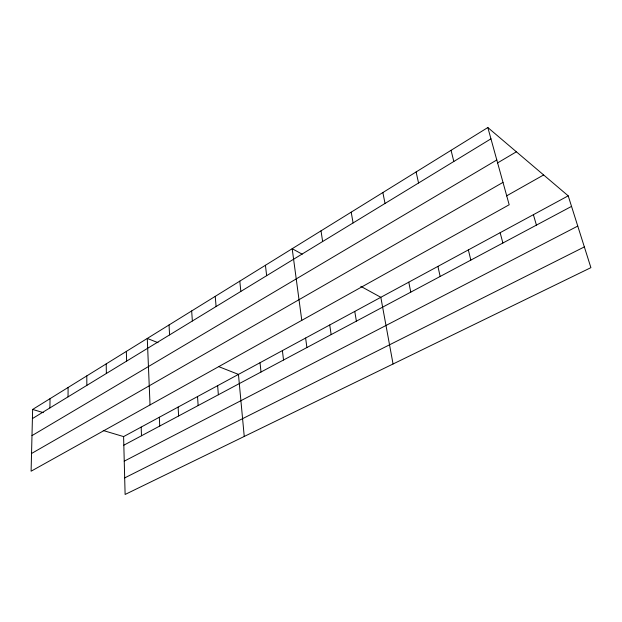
<?xml version="1.0" encoding="UTF-8"?>
<svg xmlns="http://www.w3.org/2000/svg" width="622" height="622" viewBox="0 0 622 622"><rect width="100%" height="100%" fill="white"/><g stroke="black" fill="none" stroke-linecap="round" stroke-linejoin="round"><path stroke-width="0.93" d="M68.047 396.852L68.093 387.483M49.908 407.915L50.048 398.655M32.639 409.439L31.1 471.204L509.185 204.762L487.835 127.541L32.639 409.439L43.307 412.627M32.406 418.598L490.952 138.83M31.986 435.618L496.799 159.963M497.499 162.956L516.384 151.799M31.543 453.5L502.996 182.37M506.487 195.93L543.636 174.961M123.599 436.597L568.205 195.837L590.9 267.647L125.115 494.459L123.599 436.597L103.236 430.517M123.825 445.197L571.54 206.387M124.245 461.159L577.76 226.081M124.68 477.906L584.346 246.911M158.05 342.699L147.274 338.446L150.034 404.922M219.068 366.762L238.451 374.405L244.244 436.45M302.199 254.196L292.185 248.707L301.787 320.346M360.807 286.338L380.82 297.308L393.057 363.987M487.835 127.541L568.205 195.837M533.396 214.691L536.421 225.117M500.142 232.698L502.887 243M451.059 150.314L453.827 161.487M468.35 249.912L470.831 260.105M437.919 266.387L440.158 276.463M416.11 171.96L418.559 183M408.771 282.17L410.784 292.13M382.872 192.548L385.026 203.464M351.205 212.156L353.086 222.94M354.765 311.42L356.39 321.146M321.014 230.855L322.647 241.515M329.722 324.979L331.161 334.597M305.612 338.034L306.895 347.542M282.396 350.606L283.531 360.006M265.431 265.275L266.644 275.686M260.027 362.719L261.015 372.018M239.804 281.144L240.831 291.438M215.243 296.36L216.091 306.529M217.63 385.679L218.369 394.768M191.669 310.953L192.361 321.006M197.532 396.564L198.146 405.552M178.11 407.083L178.623 415.97M169.029 324.972L169.573 334.908M159.333 417.245L159.745 426.039M141.171 427.081L141.489 435.773M126.344 351.407L126.624 361.11M106.199 363.886L106.362 373.472M86.792 375.898L86.847 385.383"/></g></svg>
